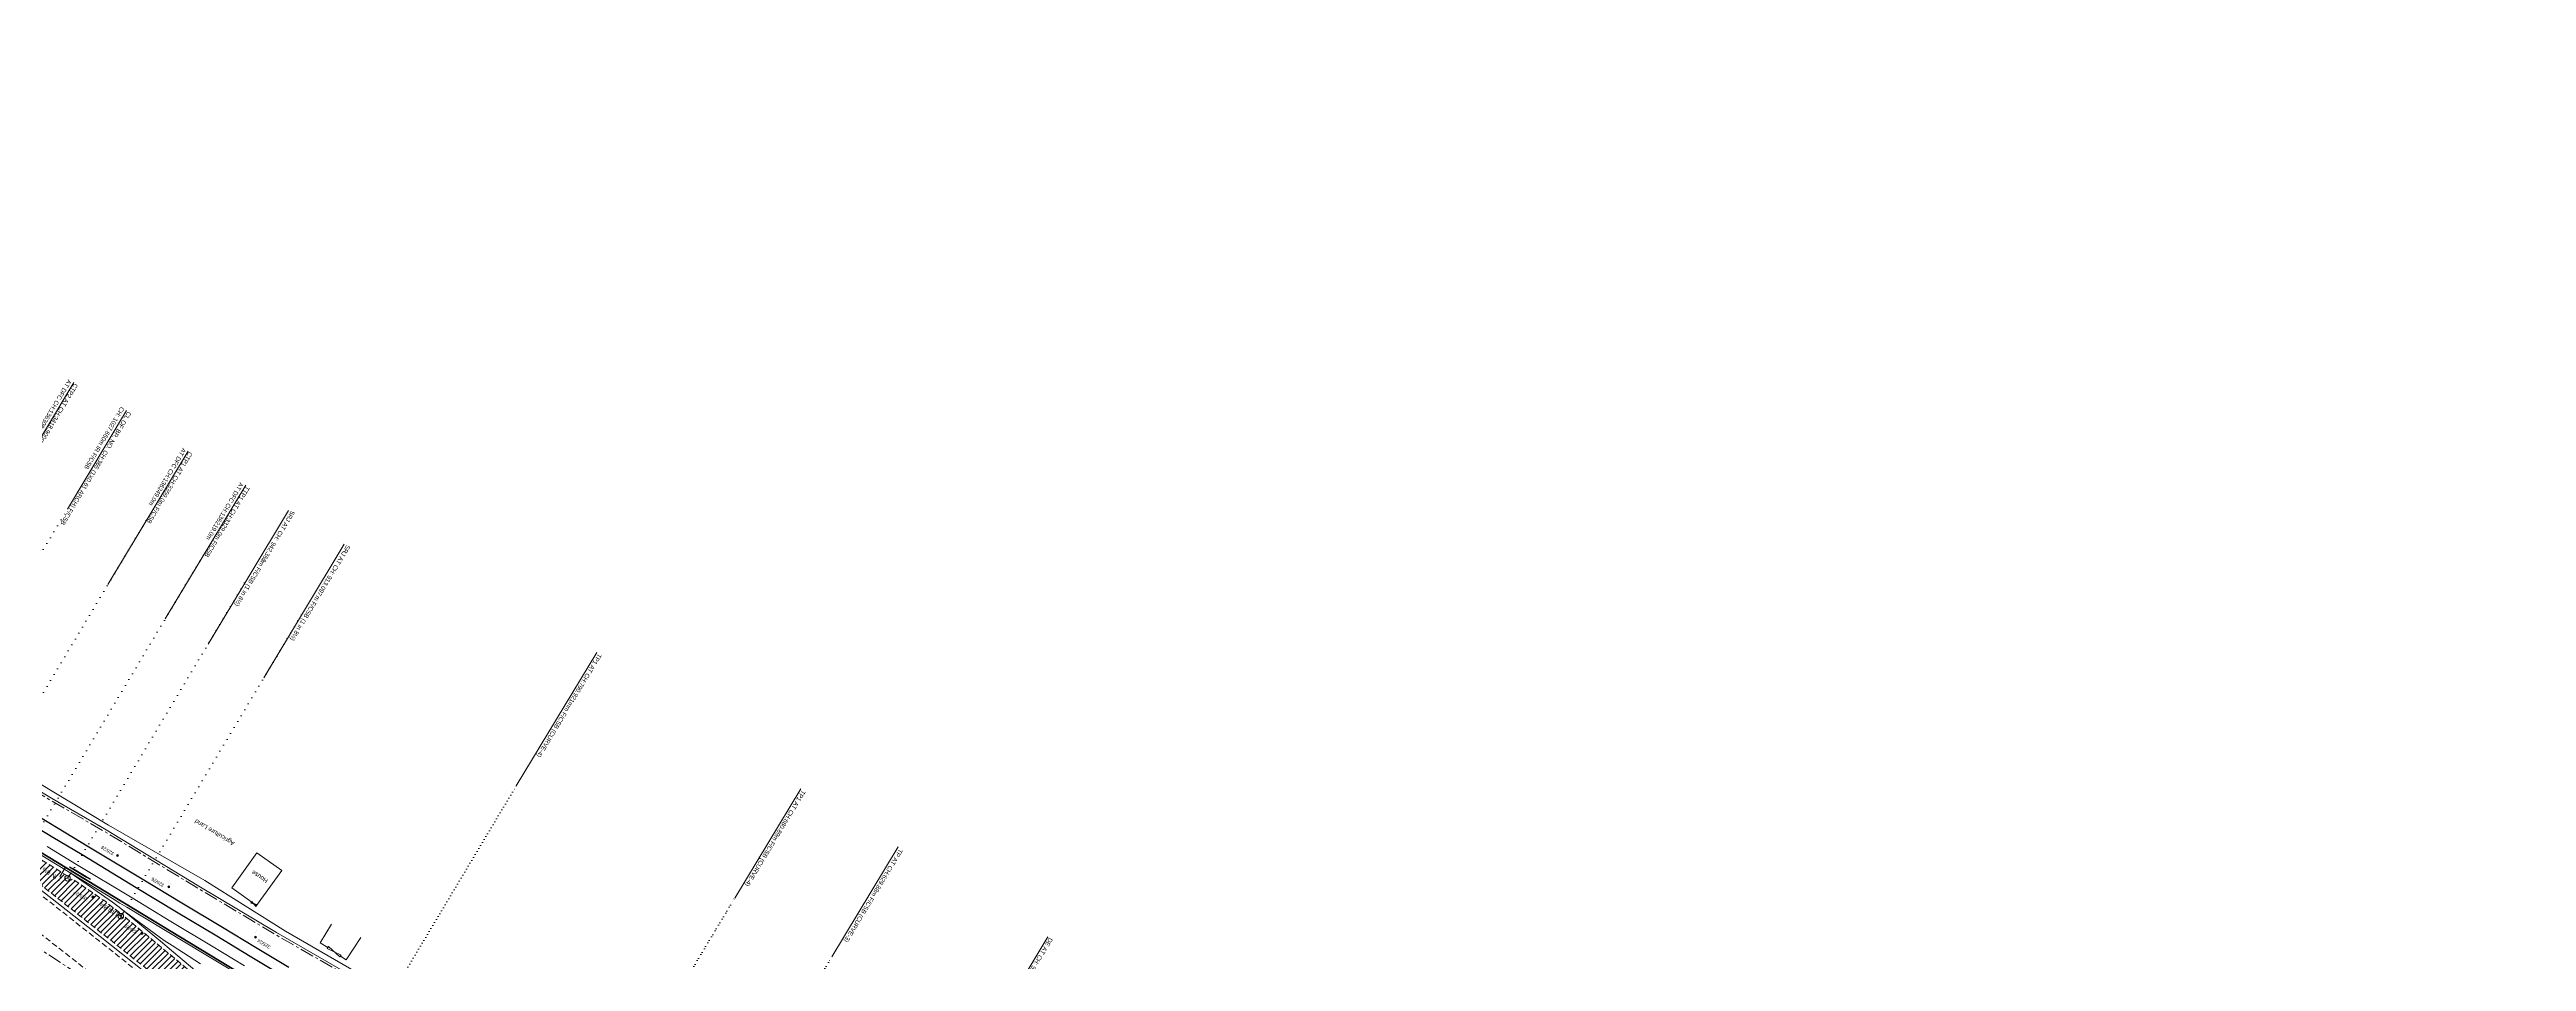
# Model space of a CAD drawing. Header units: metres. Extents: x 560405 to 1249476, y 3385111 to 6787087.
# Drawn here: x 623495 to 624607, y 3394122 to 3394531 of the extents above; entities that cross this region are included whole.
import ezdxf

# ---------------------------------------------------------------- set-up
doc = ezdxf.new("R2010")
doc.units = ezdxf.units.M
doc.header["$MEASUREMENT"] = 0
for name, pattern in [('ACAD_ISO07W100', [3, 0, -3]), ('CENTER', [2, 1.25, -0.25, 0.25, -0.25]), ('DASHED', [0.75, 0.5, -0.25])]:
    doc.linetypes.add(name, pattern=pattern)
for name, color, linetype, lineweight in [('Compound Wall', 7, 'Continuous', 13), ('DOTED LINE', 7, 'ACAD_ISO07W100', 18), ('Existing IR Track', 143, 'Continuous', 0), ('Existing Railway Boundary', 7, 'CENTER', 0), ('flow direction', 7, 'Continuous', 0), ('Gate', 7, 'Continuous', 13), ('Govt buliding', 7, 'Continuous', 13), ("MANDI GOBINDGARH STN. SRJ's", 251, 'Continuous', 0), ('OHE MAST', 7, 'Continuous', 0), ('OHE MAST TEXT', 7, 'Continuous', 0), ('Parking Area', 7, 'Continuous', 13), ('Proposed Chainage', 10, 'Continuous', 0), ('PROPOSED DFCC TRACK', 1, 'Continuous', 0), ('Proposed TPTC Chainages', 10, 'Continuous', 0), ('Residential Building Pucca', 7, 'Continuous', 13), ('Side Details', 7, 'Continuous', 13), ('Subroad Edge', 34, 'Continuous', 0), ('Text', 7, 'Continuous', 0)]:
    doc.layers.add(name, color=color, linetype=linetype, lineweight=lineweight)
doc.layers.add('OP-3 CH UP', color=7, linetype='Continuous')
doc.styles.add('ARIAL', font='arial.ttf')
doc.styles.get("Standard").update_dxf_attribs({"font": 'arial.ttf'})
doc.styles.add('Style-Arial', font='arial.ttf')
doc.dimstyles.new('ISO-25', dxfattribs={"dimtxt": 2.5, "dimasz": 2.5, "dimexe": 1.25, "dimexo": 0.625, "dimtad": 1, "dimdec": 3, "dimtxsty": 'Standard', "dimcen": 2.5, "dimadec": 0, "dimazin": 0, "dimtfac": 1, "dimtdec": 3, "dimtmove": 0, "dimatfit": 3, "dimfxl": 1, "dimarcsym": 0})

# ---------------------------------------------------------------- blocks, each defined once
blk = doc.blocks.new('OHE MAST')
h = blk.add_hatch(color=256)
edge = h.paths.add_edge_path()
edge.add_arc((0, 0), 0.4115136487034073, 0, 360)
at = {"lineweight": 13, "const_width": 0.008, "flags": 128}
for points in [[(1.200000000093132, 2.8), (1.200000000093132, 1.6), (-1.199999999906868, 1.6), (-1.199999999906868, 2.8)], [(9.313225746154786e-11, 1.6), (0, 0)]]:
    blk.add_lwpolyline(points, dxfattribs=at)
blk.add_circle((0, 0), 0.4115136487034073)
blk = doc.blocks.new('GT')
at = {"layer": 'Gate'}
for p, q in [((-0.5, -0.5), (-0.5, 0.5)), ((-0.5, 0.5), (0.5, -0.5)), ((0.5, 0.5), (0.5, -0.5))]:
    blk.add_line(p, q, dxfattribs=at)
at = {"layer": 'Gate', "flags": 128}
blk.add_lwpolyline([(0.5, 0.5), (-0.5, -0.5)], dxfattribs=at)

msp = doc.modelspace()

# ---------------------------------------------------------------- hatches: boundary and pattern name
at = {"lineweight": 18}
h = msp.add_hatch(color=3, dxfattribs=at)
edge = h.paths.add_edge_path()
edge.add_arc((623514.527545136, 3394150.543339612), 0.514392060879259, 0, 360)
h = msp.add_hatch(color=3, dxfattribs=at)
edge = h.paths.add_edge_path()
edge.add_arc((623536.5425032985, 3394134.21924456), 0.514392060879259, 0, 360)
at = {"layer": 'Govt buliding', "linetype": 'ByBlock', "lineweight": 9, "ltscale": 5}
h = msp.add_hatch(dxfattribs=at)
h.set_pattern_fill('ANSI31', color=3, scale=15)
h.set_pattern_definition([(45, (0, 0), (-1.325825214724777, 1.325825214724777), [])])
h.paths.add_polyline_path([(623458.0680152801, 3394181.622502176), (623461.0571042179, 3394185.984876989), (623475.1363684746, 3394177.247838519), (623503.1398437732, 3394160.042306666), (623502.661579722, 3394159.165865742), (623504.6943181307, 3394158.101699348), (623505.2726488577, 3394158.766575351), (623519.4121443074, 3394149.102906293), (623527.1370616268, 3394143.068639508), (623526.5192566382, 3394142.304623176), (623528.196140881, 3394141.175660041), (623528.7290472529, 3394141.781754964), (623556.86400936, 3394118.367936787), (623616.082105588, 3394062.750831339), (623629.1186178749, 3394051.296045637), (623640.1208792871, 3394042.485562772), (623645.5871754248, 3394038.33802173), (623641.6708987512, 3394032.658253138), (623635.9844496456, 3394037.428216964), (623625.387178572, 3394046.531634307), (623611.9735666673, 3394058.139310468), (623550.429601203, 3394108.930259578), (623518.7904525016, 3394134.148665678), (623491.9433651915, 3394155.380550733)])
h.paths.add_polyline_path([(623658.8212379564, 3394029.38494824), (623657.7900551736, 3394027.649811267), (623654.614783759, 3394026.07348093), (623652.921991836, 3394029.059050402), (623654.7809827263, 3394032.131150343), (623647.6503977772, 3394036.97788063), (623645.6039547437, 3394038.374896341), (623641.6668080915, 3394032.631570784), (623644.1940056148, 3394030.405288259), (623664.1129628763, 3394013.121254528), (623689.0677309616, 3393992.470781322), (623713.307707263, 3393974.817618228), (623784.8402257072, 3393927.129850082), (623810.2693961823, 3393910.517230429), (623832.5840926196, 3393901.945806678), (623862.5122355503, 3393887.266174052), (623890.912714417, 3393892.838603091), (623889.817035122, 3393909.304277948), (623884.2944139183, 3393905.332340769), (623859.3246408765, 3393911.106499647), (623830.0023638975, 3393927.407153139), (623825.8357356987, 3393920.576801611), (623821.7025972786, 3393922.947309389), (623825.6295488635, 3393929.838060625), (623823.2756347893, 3393931.146633548), (623798.737409841, 3393944.84215207), (623743.6271722581, 3393976.499087375), (623743.1984901079, 3393976.752178536), (623740.6945711614, 3393972.714788428), (623736.6761683214, 3393975.332079706), (623738.9863329546, 3393979.239008807), (623724.2904264034, 3393987.915376742), (623696.4610217583, 3394004.969812001), (623669.8452939779, 3394021.891786516)])

# ---------------------------------------------------------------- linework, layer by layer
at = {"color": 0, "lineweight": 9}
msp.add_line((623503.0936098455, 3394324.730397852), (623529.5714162798, 3394369.012964413), dxfattribs=at)
at = {"color": 3, "lineweight": 18, "const_width": 0.009999999999999998, "flags": 128}
for points in [[(623511.4399709748, 3394148.314688495), (623512.212060584, 3394149.600720235), (623514.7841240633, 3394148.056541017), (623514.0120344542, 3394146.770509277)], [(623513.4980923237, 3394148.828630626), (623514.527545136, 3394150.543339612)], [(623533.4549291373, 3394131.990593444), (623534.2270187464, 3394133.276625183), (623536.7990822258, 3394131.732445965), (623536.0269926166, 3394130.446414225)], [(623535.5130504861, 3394132.504535574), (623536.5425032985, 3394134.21924456)]]:
    msp.add_lwpolyline(points, dxfattribs=at)
at = {"color": 3, "lineweight": 18}
for centre in [(623514.527545136, 3394150.543339612), (623536.5425032985, 3394134.21924456)]:
    msp.add_circle(centre, 0.514392060879259, dxfattribs=at)
at = {"layer": 'Compound Wall', "flags": 128}
for points in [[(623620.032973147, 3394127.868953365), (623616.5797510586, 3394130.038957639), (623621.6545112139, 3394138.323391139)], [(623625.7659514142, 3394124.095227066), (623628.2347911199, 3394122.411943599), (623634.8112179142, 3394132.370751542)]]:
    msp.add_lwpolyline(points, dxfattribs=at)
at = {"layer": 'DOTED LINE', "linetype": 'ACAD_ISO07W100', "lineweight": 18}
for p, q in [((623436.571483637, 3394213.476072879), (623503.0936098455, 3394324.730397852)), ((623639.2879181071, 3394091.209490162), (623704.6309843633, 3394200.53493365)), ((623641.6971648206, 3394095.195786307), (623704.6499343393, 3394200.523599756)), ((623733.9740942986, 3394035.212740456), (623802.720213438, 3394150.186562178)), ((623736.6057155592, 3394039.566973514), (623802.7409125053, 3394150.17418216)), ((623778.5086180089, 3394010.300557952), (623846.4955713472, 3394124.004719735)), ((623781.1602553957, 3394014.687909332), (623846.5164278516, 3394123.992245554))]:
    msp.add_line(p, q, dxfattribs=at)
at = {"layer": 'DOTED LINE', "color": 1, "linetype": 'ACAD_ISO07W100', "lineweight": 18}
for p, q in [((623460.5206370357, 3394189.260825831), (623540.1218034229, 3394322.389072599)), ((623486.168751669, 3394173.698879593), (623565.8676595181, 3394306.99059318))]:
    msp.add_line(p, q, dxfattribs=at)
at = {"layer": 'DOTED LINE', "color": 3, "linetype": 'ACAD_ISO07W100', "lineweight": 18}
for p, q in [((623504.7163399915, 3394161.230131029), (623585.021060803, 3394295.535030995)), ((623528.6374213764, 3394144.210387351), (623610.1368615343, 3394280.513384822))]:
    msp.add_line(p, q, dxfattribs=at)
at = {"layer": 'Existing IR Track', "color": 3, "linetype": 'ByBlock', "lineweight": 18, "ltscale": 5}
msp.add_line((623528.529276879, 3394144.272416425), (623527.0513023639, 3394141.997343838), dxfattribs=at)
at = {"layer": 'Existing IR Track', "color": 3, "lineweight": 18, "ltscale": 5, "flags": 128}
for points in [[(623809.1438003819, 3393908.775179293), (623782.06792042, 3393926.901374321), (623731.8703738687, 3393960.171133539), (623712.2911921886, 3393973.383111793), (623689.7495871636, 3393989.820404795), (623663.8868034903, 3394011.03271835), (623643.2631010534, 3394028.858805479), (623624.7971180639, 3394044.832206314), (623604.959014571, 3394061.924895937), (623578.998838786, 3394083.601940108), (623552.592585447, 3394105.185923439), (623517.7225915947, 3394132.8203357), (623490.6996134087, 3394154.061613282), (623462.919447987, 3394175.651973695), (623440.7907308077, 3394192.78738604), (623413.2762678739, 3394213.946348425), (623408.5689926709, 3394217.587988138), (623405.6454589413, 3394219.835959021), (623388.156645489, 3394231.857898961)], [(623580.2034590456, 3394115.658292486), (623565.2740052273, 3394124.641129252), (623547.1338127378, 3394135.573461906), (623529.707990667, 3394146.074641904), (623526.6727218902, 3394147.892998994), (623524.0529406946, 3394149.471764864), (623504.6081954942, 3394161.292160103), (623491.6257915806, 3394169.176041076)], [(623582.6558865714, 3394119.722586862), (623567.7806702463, 3394128.730473521), (623549.5936900675, 3394139.659961241), (623532.1309380763, 3394150.154204751), (623507.2347956186, 3394165.253080193), (623494.0384571789, 3394173.191963363)], [(623562.9143409757, 3394120.649832542), (623550.117093703, 3394128.785395997), (623550.1521547923, 3394128.763379127), (623546.5672070357, 3394131.107008295), (623528.529276879, 3394144.272416425), (623525.7992796438, 3394146.400328461), (623523.3343590761, 3394148.329797481), (623504.6081954942, 3394161.292160103)], [(623860.1782840732, 3393912.603725381), (623824.1774071283, 3393932.547997321), (623799.4987926245, 3393946.36651643), (623744.7081926134, 3393978.016537061), (623724.6519334712, 3393989.731625276), (623697.2766812369, 3394006.57876744), (623670.6938022878, 3394023.416591524), (623648.5791666, 3394038.443794287), (623629.4990104338, 3394053.35084865), (623610.8994319489, 3394070.028234347), (623586.4015040381, 3394093.413089898), (623560.332149237, 3394117.668514882), (623547.8472312783, 3394128.203650592), (623545.8036428173, 3394129.964066125), (623528.529276879, 3394144.272416425)]]:
    msp.add_lwpolyline(points, dxfattribs=at)
at = {"layer": 'Existing IR Track', "color": 0, "lineweight": 25, "flags": 128}
for points in [[(623602.4503635457, 3394118.896646087), (623587.5691743039, 3394127.884321552), (623572.6902357051, 3394136.870638098), (623554.5166376056, 3394147.828781361), (623536.5934054487, 3394158.635970253), (623511.990884976, 3394173.464734711), (623498.9451109372, 3394181.332558323), (623484.1224369826, 3394190.272020248)], [(623600.1179057863, 3394114.849386623), (623585.1669357461, 3394123.894557005), (623570.2155758434, 3394132.93997453), (623552.1174047792, 3394143.846726907), (623534.0191733507, 3394154.753586237), (623509.6357358886, 3394169.447976467), (623496.5432203303, 3394177.344067806), (623483.4488954392, 3394185.241247759)]]:
    msp.add_lwpolyline(points, dxfattribs=at)
at = {"layer": 'Existing IR Track', "color": 3, "linetype": 'ByBlock', "lineweight": 18, "ltscale": 5}
msp.add_circle((623527.0513023639, 3394141.997343838), 1.248711153502879, dxfattribs=at)
at = {"layer": 'Existing Railway Boundary', "color": 36, "lineweight": 20, "ltscale": 5, "flags": 128}
for points in [[(624082.2371695788, 3393876.921731371), (623994.8138050494, 3393929.607001723), (623900.9850642501, 3393986.069471954), (623823.028212359, 3394031.635950196), (623721.9958888824, 3394090.938696089), (623703.5820726731, 3394071.720798795), (623686.317371346, 3394080.898709184), (623656.2731703223, 3394098.554994957), (623627.6506196207, 3394115.883566867), (623596.3992203777, 3394133.771159018), (623561.6082921373, 3394154.580085846), (623519.2318422336, 3394180.278673619), (623495.4508914911, 3394194.045060242), (623462.5543491652, 3394213.710776341), (623456.6765889651, 3394217.301238475), (623394.9081280845, 3394255.128920462), (623364.5309454349, 3394273.60224325), (623333.4731016476, 3394292.888719044), (623302.854263835, 3394310.205577276), (623273.9451289517, 3394327.717889267), (623208.1342588778, 3394368.658706711), (623199.8718758787, 3394371.727997328), (623158.3770653843, 3394398.369207371), (623154.667221283, 3394400.557080649)], [(623896.7308838094, 3393859.431307592), (623890.283055863, 3393862.922006265), (623831.2931557187, 3393899.529088842), (623813.4381070813, 3393874.849733418), (623799.0092650767, 3393884.323155005), (623768.0369889155, 3393904.270697068), (623727.110208591, 3393929.366827171), (623684.5072687882, 3393956.020945671), (623638.7858217676, 3393984.454269639), (623582.9856188457, 3394019.019746067), (623573.99594478, 3394028.086076182), (623584.2243217794, 3394038.282289643), (623600.4930299452, 3394054.930070755), (623586.6102661112, 3394063.649121384), (623555.5992213528, 3394082.962753391), (623536.8330694396, 3394094.650284562), (623516.3188068263, 3394109.430171281), (623509.1113805786, 3394115.17168313), (623448.3410998342, 3394154.976772036), (623459.532514897, 3394173.540691158), (623436.6743782178, 3394191.060989248), (623434.4520046989, 3394188.981716259)]]:
    msp.add_lwpolyline(points, dxfattribs=at)
at = {"layer": "MANDI GOBINDGARH STN. SRJ's", "color": 3, "lineweight": 0, "flags": 128}
for points in [[(623602.3549140079, 3394324.163515428), (623566.2727430143, 3394264.179256945)], [(623627.3771738289, 3394308.986363776), (623591.2950028353, 3394249.002105294)]]:
    msp.add_lwpolyline(points, dxfattribs=at)
at = {"layer": "MANDI GOBINDGARH STN. SRJ's", "color": 0, "lineweight": 13, "flags": 128}
for points in [[(623740.8043269699, 3394260.34304879), (623704.5963632864, 3394200.434005336)], [(623832.3890469084, 3394199.215537274), (623802.7000928534, 3394150.092729537)], [(623876.1616312872, 3394173.042663697), (623846.3476197677, 3394123.712938135)]]:
    msp.add_lwpolyline(points, dxfattribs=at)
at = {"layer": "MANDI GOBINDGARH STN. SRJ's", "color": 3, "lineweight": 13, "elevation": -0.01749870276398724, "flags": 128}
msp.add_lwpolyline([(623943.2735568193, 3394132.684706824), (623907.1725189585, 3394072.711729378)], dxfattribs=at)
at = {"layer": 'OP-3 CH UP', "color": 40, "lineweight": 9, "true_color": 0xf8d731}
for radius in [8763.390204008203, 8182.523579919245, 7294.120923781302]:
    msp.add_circle((624059.7714463129, 3393874.418761324), radius, dxfattribs=at)
at = {"layer": 'Parking Area', "color": 3, "linetype": 'ByBlock', "lineweight": 18, "ltscale": 5}
msp.add_line((623504.6081954942, 3394161.292160103), (623503.1302209791, 3394159.017087516), dxfattribs=at)
at = {"layer": 'Parking Area', "color": 3, "linetype": 'DASHED', "lineweight": 18, "ltscale": 5, "flags": 128}
for points in [[(623458.0680152801, 3394181.622502176), (623461.0571042179, 3394185.984876989), (623475.1363684746, 3394177.247838519), (623503.1398437732, 3394160.042306666), (623502.661579722, 3394159.165865742), (623504.6943181307, 3394158.101699348), (623505.2726488577, 3394158.766575351), (623519.4121443074, 3394149.102906293), (623527.1370616268, 3394143.068639508), (623526.5192566382, 3394142.304623176), (623528.196140881, 3394141.175660041), (623528.7290472529, 3394141.781754964), (623556.86400936, 3394118.367936787), (623616.082105588, 3394062.750831339), (623629.1186178749, 3394051.296045637), (623640.1208792871, 3394042.485562772), (623645.5871754248, 3394038.33802173), (623641.6708987512, 3394032.658253138), (623635.9844496456, 3394037.428216964), (623625.387178572, 3394046.531634307), (623611.9735666673, 3394058.139310468), (623550.429601203, 3394108.930259578), (623518.7904525016, 3394134.148665678), (623491.9433651915, 3394155.380550733), (623458.0680152801, 3394181.622502176)], [(623458.0680152801, 3394181.622502176), (623461.0571042179, 3394185.984876989), (623475.1363684746, 3394177.247838519), (623503.1398437732, 3394160.042306666), (623502.661579722, 3394159.165865742), (623504.6943181307, 3394158.101699348), (623505.2726488577, 3394158.766575351), (623519.4121443074, 3394149.102906293), (623527.1370616268, 3394143.068639508), (623526.5192566382, 3394142.304623176), (623528.196140881, 3394141.175660041), (623528.7290472529, 3394141.781754964), (623556.86400936, 3394118.367936787), (623616.082105588, 3394062.750831339), (623629.1186178749, 3394051.296045637), (623640.1208792871, 3394042.485562772), (623645.5871754248, 3394038.33802173), (623641.6708987512, 3394032.658253138), (623635.9844496456, 3394037.428216964), (623625.387178572, 3394046.531634307), (623611.9735666673, 3394058.139310468), (623550.429601203, 3394108.930259578), (623518.7904525016, 3394134.148665678), (623491.9433651915, 3394155.380550733), (623458.0680152801, 3394181.622502176)], [(623455.3614494539, 3394161.626129474), (623462.0061193145, 3394174.229816271), (623489.547746688, 3394152.817614817), (623516.7796708356, 3394131.318369302), (623550.8783141318, 3394104.263358652), (623582.104855837, 3394078.78150673), (623599.176733413, 3394064.493969347), (623605.1359527697, 3394059.504169819), (623600.7860949403, 3394055.146098439), (623595.3785906112, 3394058.502765552), (623576.1193744228, 3394070.50393181), (623543.3946115208, 3394092.408330163), (623507.3355702875, 3394121.296254378), (623481.0956626473, 3394141.810980569), (623455.3614494539, 3394161.626129474)], [(623455.3614494539, 3394161.626129474), (623462.0061193145, 3394174.229816271), (623489.547746688, 3394152.817614817), (623516.7796708356, 3394131.318369302), (623550.8783141318, 3394104.263358652), (623582.104855837, 3394078.78150673), (623599.176733413, 3394064.493969347), (623605.1359527697, 3394059.504169819), (623600.7860949403, 3394055.146098439), (623595.3785906112, 3394058.502765552), (623576.1193744228, 3394070.50393181), (623543.3946115208, 3394092.408330163), (623507.3355702875, 3394121.296254378), (623481.0956626473, 3394141.810980569), (623455.3614494539, 3394161.626129474)]]:
    msp.add_lwpolyline(points, close=True, dxfattribs=at)
at = {"layer": 'Parking Area', "color": 3, "linetype": 'ByBlock', "lineweight": 18, "ltscale": 5}
msp.add_circle((623503.1302209791, 3394159.017087516), 1.248711153502879, dxfattribs=at)
at = {"layer": 'Proposed Chainage', "linetype": 'Continuous', "lineweight": 0, "flags": 128}
msp.add_lwpolyline([(623499.6753734184, 3394159.646246525), (623502.270099781, 3394163.920283855)], dxfattribs=at)
at = {"layer": 'PROPOSED DFCC TRACK', "color": 1, "linetype": 'Continuous', "lineweight": 50, "flags": 128}
msp.add_lwpolyline([(623885.9910178563, 3393930.967058367), (623486.0606071716, 3394173.760908667)], dxfattribs=at)
at = {"layer": 'Proposed TPTC Chainages', "color": 1, "lineweight": 0, "flags": 128}
for points in [[(623505.9320439757, 3394381.601862163), (623469.8310061079, 3394321.628884722)], [(623557.375795973, 3394350.842227172), (623521.274758105, 3394290.86924973)], [(623583.124039229, 3394335.446619963), (623547.0230013613, 3394275.473642522)]]:
    msp.add_lwpolyline(points, dxfattribs=at)
at = {"layer": 'Residential Building Pucca', "flags": 128}
msp.add_lwpolyline([(623599.3109308562, 3394162.550451212), (623588.165040426, 3394170.463960386), (623576.8683173609, 3394154.645383204), (623588.0142077913, 3394146.731874029), (623599.3109308562, 3394162.550451212)], dxfattribs=at)
at = {"layer": 'Subroad Edge', "lineweight": 15, "flags": 128}
for points in [[(623463.0674589145, 3394214.569099349), (623495.9579686661, 3394194.906989552), (623519.7416605781, 3394181.139016113), (623562.1242174817, 3394155.436724838), (623596.9042989813, 3394134.634285593), (623628.1580251466, 3394116.745361564), (623656.7854729105, 3394099.41382489), (623686.8056231564, 3394081.771673207), (623704.0514687115, 3394072.60378654)], [(623465.6969003866, 3394216.532803307), (623496.969710024, 3394197.620387843), (623521.462053196, 3394182.853684314), (623564.8523375597, 3394157.951719475), (623600.9502644527, 3394135.215617977), (623658.5193388263, 3394101.961895606), (623687.8621174329, 3394084.519680415), (623705.5652024961, 3394075.444540039), (623705.5969775429, 3394075.429002183)]]:
    msp.add_lwpolyline(points, dxfattribs=at)

# ---------------------------------------------------------------- block references
at = {"layer": 'Gate', "yscale": 0.9997814888905844}
for p, xscale, zscale, rotation in [((623586.8269753698, 3394147.459066444), 2.784478141025259, 1.668493242904364, 328.2838740163148), ((623622.8994622804, 3394125.982090216), 6.863530432369624, 2.619547799663205, 326.2838740140381)]:
    msp.add_blockref('GT', p, dxfattribs=dict(at, xscale=xscale, zscale=zscale, rotation=rotation))
at = {"layer": 'OHE MAST', "color": 2, "rotation": 329.0208306544455}
for p in [(623525.5438236862, 3394169.221910609), (623548.5698014398, 3394155.172389476), (623587.586647124, 3394132.548163359)]:
    msp.add_blockref('OHE MAST', p, dxfattribs=at)

# ---------------------------------------------------------------- texts
at = {"layer": 'Existing IR Track', "color": 3, "linetype": 'DASHED', "lineweight": 18, "ltscale": 5, "style": 'ARIAL'}
msp.add_text('1 IN 8½', height=2, rotation=149, dxfattribs=at).set_placement((623526.4513356015, 3394143.342643459))
at = {"layer": "MANDI GOBINDGARH STN. SRJ's", "color": 0, "lineweight": 9, "style": 'Style-Arial'}
for s, p in [('CL OF BR. NO. CH:365 (1X0.61 ARCH) F/CSB ', (623530.1375287632, 3394368.761060566)), ('CH: 1027.660m IR F/CSB', (623527.0491714388, 3394370.890129265)), ('TP1 AT CH:790.921mm F/CSB (CURVE-4)', (623741.3704394535, 3394260.091144943)), ('TP1 AT CH:680.89m F/CSB (CURVE-4)', (623832.9051857836, 3394198.763632873)), ('TP AT CH:629.88m F/CSB (CURVE-3)', (623876.5527126979, 3394172.383841471))]:
    msp.add_text(s, height=2, rotation=239, dxfattribs=at).set_placement(p)
at = {"layer": "MANDI GOBINDGARH STN. SRJ's", "color": 3, "lineweight": 9, "style": 'Style-Arial'}
for s, rotation, p in [('SRJ AT CH: ', 238.9719414536534, (623603.6194681393, 3394324.330599463)), ('942.361', 238.9719414536534, (623595.181205216, 3394310.300570283)), ('SRJ AT CH: ', 238.9719414526905, (623628.5300664325, 3394308.914933323)), ('0m F/CSB (1 in 8½)', 238.9719414536534, (623590.7645040859, 3394302.957974803)), ('m F/CSB (1 in 8½)', 238.9719414526905, (623614.8741386525, 3394286.210758652)), ('913.097', 238.9719414526905, (623620.2883676856, 3394295.213646113)), ('DE AT CH: 521.717m F/CSB', 238.9539488562964, (623943.9177037154, 3394132.547174445, -0.01749870276398724))]:
    msp.add_text(s, height=2, rotation=rotation, dxfattribs=at).set_placement(p)
at = {"layer": 'OHE MAST TEXT', "style": 'ARIAL'}
for s, p in [('325/28', (623524.2392291136, 3394170.450992706)), ('325/26', (623546.7336993593, 3394156.204276819)), ('325/24', (623594.4055808655, 3394128.553560934))]:
    msp.add_text(s, height=1.5, rotation=149, dxfattribs=at).set_placement(p)
at = {"layer": 'OHE MAST TEXT', "color": 3, "lineweight": 18, "style": 'ARIAL'}
for s, p in [('325/27', (623511.9363394512, 3394150.303146518)), ('325/25', (623534.7076993594, 3394135.14327682))]:
    msp.add_text(s, height=1.5, rotation=149, dxfattribs=at).set_placement(p)
at = {"layer": 'Parking Area', "color": 3, "linetype": 'DASHED', "lineweight": 18, "ltscale": 5}
msp.add_text('1 IN 8½', height=2, rotation=149, dxfattribs=at).set_placement((623500.8331849049, 3394159.053431663))
at = {"layer": 'Proposed TPTC Chainages', "color": 1, "lineweight": 0, "char_height": 2, "attachment_point": 4, "rotation": 239, "line_spacing_factor": 0.6, "style": 'ARIAL'}
for s, insert in [('\\pxsm1;CTP2 AT CH:3418.900m F/CSB\\PAT DFC CH:136308.9m', (623505.6036078824, 3394381.811061144)), ('\\pxsm1;CTP1 AT CH:3359.0m F/CSB\\PAT DFC CH:136249.0m', (623557.0473598797, 3394351.051426153)), ('\\pxsm1;TTP1 AT CH:3329.0m F/CSB\\PAT DFC CH:136219.0m', (623582.7956031357, 3394335.655818944))]:
    msp.add_mtext(s, dxfattribs=dict(at, insert=insert))
at = {"layer": 'Side Details', "color": 0}
msp.add_text('Agriculture Land', height=2, rotation=149, dxfattribs=at).set_placement((623578.3830775694, 3394175.191418755))
at = {"layer": 'Text'}
msp.add_text('House', height=2, rotation=147.3347881229651, dxfattribs=at).set_placement((623593.3489390743, 3394158.34647189))

# ---------------------------------------------------------------- leaders
at = {"layer": 'flow direction', "color": 1, "lineweight": 0}
for points in [[(623504.071821904, 3394164.192726217), (623511.6868786225, 3394159.564154148)], [(623513.4764211227, 3394158.476437176), (623505.8613644042, 3394163.105009245)]]:
    msp.add_leader(points, dimstyle='ISO-25', override={"dimtxt": 0.5, "dimasz": 2, "dimtad": 0}, dxfattribs=at)

doc.saveas('drawing.dxf')
